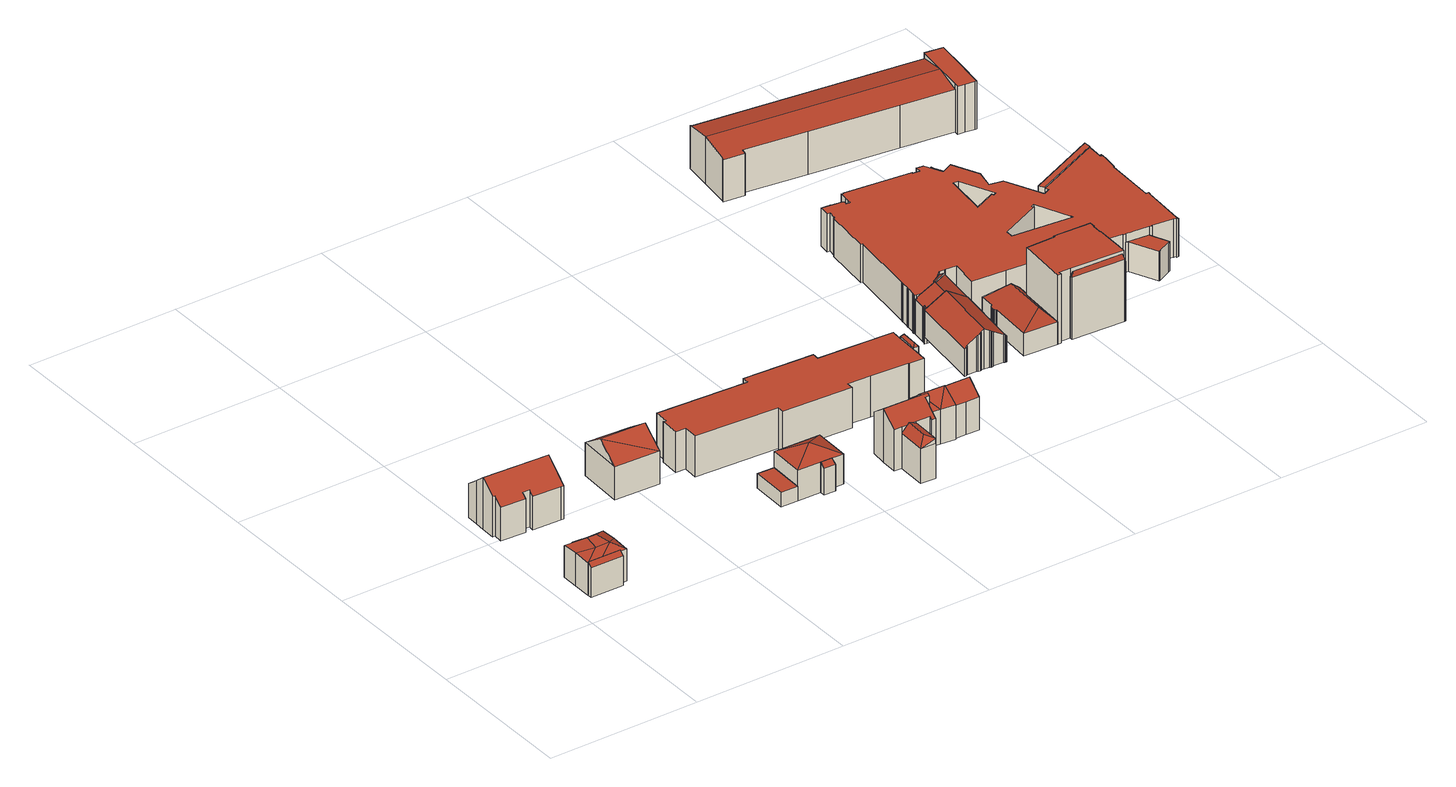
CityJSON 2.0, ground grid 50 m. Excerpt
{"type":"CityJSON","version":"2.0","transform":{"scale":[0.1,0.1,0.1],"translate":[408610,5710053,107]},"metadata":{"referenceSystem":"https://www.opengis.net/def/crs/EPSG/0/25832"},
"CityObjects":{
"building1":{"type":"Building","attributes":{"Gemeindeschluessel":"05978036","Geometrietyp2DReferenz":"3000","function":"31001_1000"},"children":["building1-1","building1-2"]},
"building1-1":{"type":"BuildingPart","attributes":{"roofType":"2100","measuredHeight":11},"parents":["building1"],"geometry":[{"type":"MultiSurface","lod":"2","boundaries":[[[0,1,2,3,4]],[[5,6,7,8,9]],[[6,0,4,7]],[[6,5,1,0]],[[4,3,10,8,7]],[[5,9,11,2,1]],[[9,8,10,11]],[[11,10,3,2]]],"semantics":{"surfaces":[{"type":"WallSurface"},{"type":"RoofSurface"},{"type":"GroundSurface"},{"type":"ClosureSurface"}],"values":[0,0,0,1,2,0,3,3]}}]},
"building1-2":{"type":"BuildingPart","attributes":{"roofType":"9999","measuredHeight":13.03},"parents":["building1"],"geometry":[{"type":"MultiSurface","lod":"2","boundaries":[[[12,13,14,15]],[[13,16,17,14]],[[16,18,19,17]],[[18,20,21,19]],[[20,22,23,21]],[[22,24,25,23]],[[24,26,27,25]],[[26,28,29,27]],[[28,30,31,29]],[[30,9,8,31]],[[2,32,33,3]],[[32,34,35,33]],[[34,12,15,35]],[[24,22,36,37]],[[22,20,18,16,13,12,34,36]],[[30,28,38]],[[28,26,24,37,38]],[[2,11,38,39]],[[11,9,30,38]],[[34,32,39,36]],[[32,2,39]],[[39,38,37,36]],[[15,14,17,19,21,23,25,27,29,31,8,10,3,33,35]],[[11,10,8,9]],[[3,10,11,2]]],"semantics":{"surfaces":[{"type":"WallSurface"},{"type":"RoofSurface"},{"type":"GroundSurface"},{"type":"ClosureSurface"}],"values":[0,0,0,0,0,0,0,0,0,0,0,0,0,1,1,1,1,1,1,1,1,1,2,3,3]}}]},
"building2":{"type":"Building","attributes":{"Gemeindeschluessel":"05978036","Geometrietyp2DReferenz":"3000","function":"31001_1000","roofType":"3100","measuredHeight":17.24},"geometry":[{"type":"MultiSurface","lod":"2","boundaries":[[[40,41,42,43]],[[41,44,45,42]],[[44,46,47,45]],[[46,48,49,47]],[[48,50,51,49]],[[50,52,53,51]],[[52,54,55,53]],[[54,56,57,55]],[[56,58,59,57]],[[58,60,61,59]],[[60,62,63,61]],[[62,64,65,63]],[[64,66,67,65]],[[66,68,69,67]],[[68,70,71,69]],[[70,72,73,71]],[[72,74,75,73]],[[74,76,77,75]],[[76,40,43,77]],[[72,70,68,66,64,62,60,58,56]],[[56,54,52,50,48,46,44,41,40,76,74,72]],[[43,42,45,47,49,51,53,55,57,59,61,63,65,67,69,71,73,75,77]]],"semantics":{"surfaces":[{"type":"WallSurface"},{"type":"RoofSurface"},{"type":"GroundSurface"}],"values":[0,0,0,0,0,0,0,0,0,0,0,0,0,0,0,0,0,0,0,1,1,2]}}]},
"building3":{"type":"Building","attributes":{"Gemeindeschluessel":"05978036","Geometrietyp2DReferenz":"3000","function":"31001_2460","roofType":"5000","measuredHeight":5.67},"geometry":[{"type":"MultiSurface","lod":"2","boundaries":[[[78,79,80,81]],[[79,82,83,80]],[[82,84,85,83]],[[84,86,87,85]],[[86,78,81,87]],[[88,86,84]],[[89,88,84,82]],[[90,89,82,79]],[[90,79,78]],[[88,89,90,78,86]],[[81,80,83,85,87]]],"semantics":{"surfaces":[{"type":"WallSurface"},{"type":"RoofSurface"},{"type":"GroundSurface"}],"values":[0,0,0,0,0,1,1,1,1,1,2]}}]},
"building4":{"type":"Building","attributes":{"Gemeindeschluessel":"05978036","Geometrietyp2DReferenz":"3000","function":"31001_2000","roofType":"3100","measuredHeight":16.1},"geometry":[{"type":"MultiSurface","lod":"2","boundaries":[[[91,92,93,94]],[[92,95,96,93]],[[95,97,98,96]],[[97,91,94,98]],[[95,92,99]],[[91,97,100]],[[91,99,92]],[[99,91,100]],[[100,95,99]],[[95,100,97]],[[94,93,96,98]]],"semantics":{"surfaces":[{"type":"WallSurface"},{"type":"RoofSurface"},{"type":"GroundSurface"}],"values":[0,0,0,0,0,0,1,1,1,1,2]}}]},
"building5":{"type":"Building","attributes":{"Gemeindeschluessel":"05978036","Geometrietyp2DReferenz":"3000","function":"31001_2460","roofType":"1000","measuredHeight":4.85},"geometry":[{"type":"MultiSurface","lod":"2","boundaries":[[[101,102,103,104]],[[102,105,106,103]],[[105,107,108,106]],[[107,101,104,108]],[[107,105,102,101]],[[104,103,106,108]]],"semantics":{"surfaces":[{"type":"WallSurface"},{"type":"RoofSurface"},{"type":"GroundSurface"}],"values":[0,0,0,0,1,2]}}]},
"building6":{"type":"Building","attributes":{"Gemeindeschluessel":"05978036","Geometrietyp2DReferenz":"3000","function":"31001_1000"},"children":["building6-1","building6-2"]},
"building6-1":{"type":"BuildingPart","attributes":{"roofType":"2100","measuredHeight":10.07},"parents":["building6"],"geometry":[{"type":"MultiSurface","lod":"2","boundaries":[[[109,110,111,112]],[[113,114,115,116]],[[114,109,112,115]],[[114,113,110,109]],[[112,111,116,115]],[[116,111,110,113]]],"semantics":{"surfaces":[{"type":"WallSurface"},{"type":"RoofSurface"},{"type":"GroundSurface"},{"type":"ClosureSurface"}],"values":[0,0,0,1,2,3]}}]},
"building6-2":{"type":"BuildingPart","attributes":{"roofType":"5000","measuredHeight":13.31},"parents":["building6"],"geometry":[{"type":"MultiSurface","lod":"2","boundaries":[[[117,118,119,120]],[[118,121,122,119]],[[121,123,124,122]],[[121,125,123]],[[123,125,117]],[[125,126,117]],[[118,125,121]],[[125,118,126]],[[118,117,126]],[[124,116,111,120,119,122]],[[120,111,110,113,116,124,123,117]],[[111,116,113,110]]],"semantics":{"surfaces":[{"type":"WallSurface"},{"type":"RoofSurface"},{"type":"GroundSurface"},{"type":"ClosureSurface"}],"values":[0,0,0,1,1,1,1,1,0,2,0,3]}}]},
"building7":{"type":"Building","attributes":{"Gemeindeschluessel":"05978036","Geometrietyp2DReferenz":"3000","function":"31001_2461","roofType":"1000","measuredHeight":13.39},"geometry":[{"type":"MultiSurface","lod":"2","boundaries":[[[127,128,129,130]],[[128,131,132,129]],[[131,133,134,132]],[[133,135,136,134]],[[135,137,138,136]],[[137,139,140,138]],[[139,141,142,140]],[[141,143,144,142]],[[143,145,146,144]],[[145,147,148,146]],[[147,149,150,148]],[[149,151,152,150]],[[151,153,154,152]],[[153,155,156,154]],[[155,157,158,156]],[[157,159,160,158]],[[159,161,162,160]],[[161,163,164,162]],[[163,165,166,164]],[[165,167,168,166]],[[167,169,170,168]],[[169,171,172,170]],[[171,127,130,172]],[[171,169,167,165,163,161,159,157,155,153,151,149,147,145,143,141,139,137,135,133,131,128,127]],[[130,129,132,134,136,138,140,142,144,146,148,150,152,154,156,158,160,162,164,166,168,170,172]]],"semantics":{"surfaces":[{"type":"WallSurface"},{"type":"RoofSurface"},{"type":"GroundSurface"}],"values":[0,0,0,0,0,0,0,0,0,0,0,0,0,0,0,0,0,0,0,0,0,0,0,1,2]}}]},
"building8":{"type":"Building","attributes":{"Gemeindeschluessel":"05978036","Geometrietyp2DReferenz":"3000","function":"31001_1100"},"children":["building8-1","building8-2","building8-3"]},
"building8-1":{"type":"BuildingPart","attributes":{"roofType":"5000","measuredHeight":14.24},"parents":["building8"],"geometry":[{"type":"MultiSurface","lod":"2","boundaries":[[[173,174,175,176]],[[174,177,178,175]],[[177,179,180,178]],[[181,173,176,182]],[[174,183,184]],[[183,185,186,187,184]],[[179,177,174,184,187,188]],[[181,185,183,173]],[[173,183,174]],[[176,175,178,180,182]],[[182,180,179,181]],[[187,186,188]],[[188,186,185,181,179]]],"semantics":{"surfaces":[{"type":"WallSurface"},{"type":"RoofSurface"},{"type":"GroundSurface"},{"type":"ClosureSurface"}],"values":[0,0,0,0,1,1,1,0,0,2,3,0,3]}}]},
"building8-2":{"type":"BuildingPart","attributes":{"roofType":"3100","measuredHeight":17.63},"parents":["building8"],"geometry":[{"type":"MultiSurface","lod":"2","boundaries":[[[189,190,191,192]],[[190,193,194,191]],[[193,195,182,194]],[[195,185,181,182]],[[196,197,178,180,179]],[[197,198,199,178]],[[198,200,201,199]],[[200,202,203,201]],[[202,204,205,206,203]],[[207,208,209,210,211]],[[208,189,192,209]],[[212,213,204,202,200]],[[200,198,197,196,188,186,195,193,190,189,208,207,212]],[[192,191,194,182,180,178,199,201,203,206,214,210,209]],[[196,179,188]],[[186,185,195]],[[179,180,182,181]],[[179,181,185,186,188]],[[215,213,212]],[[214,206,205,216]],[[216,205,204,213,215]],[[207,211,216,215,212]],[[214,216,211,210]]],"semantics":{"surfaces":[{"type":"WallSurface"},{"type":"RoofSurface"},{"type":"GroundSurface"},{"type":"ClosureSurface"}],"values":[0,0,0,0,0,0,0,0,0,0,0,1,1,2,0,0,3,3,0,3,3,0,3]}}]},
"building8-3":{"type":"BuildingPart","attributes":{"roofType":"5000","measuredHeight":15.18},"parents":["building8"],"geometry":[{"type":"MultiSurface","lod":"2","boundaries":[[[217,218,219,220]],[[218,211,210,219]],[[221,222,223,224]],[[222,225,226,223]],[[225,217,220,226]],[[222,227,225]],[[221,227,222]],[[227,221,228]],[[227,218,217]],[[228,218,227]],[[218,228,213,215,211]],[[217,225,227]],[[220,219,210,214,206,224,223,226]],[[224,206,205,221]],[[206,214,216,205]],[[214,210,211,216]],[[228,221,205,204,213]],[[215,216,211]],[[213,204,205,216,215]]],"semantics":{"surfaces":[{"type":"WallSurface"},{"type":"RoofSurface"},{"type":"GroundSurface"},{"type":"ClosureSurface"}],"values":[0,0,0,0,0,1,1,1,1,1,1,0,2,0,3,3,0,0,3]}}]},
"building9":{"type":"Building","attributes":{"Gemeindeschluessel":"05978036","Geometrietyp2DReferenz":"3000","function":"31001_1100","roofType":"3100","measuredHeight":14.82},"geometry":[{"type":"MultiSurface","lod":"2","boundaries":[[[229,230,231,232]],[[230,233,234,231]],[[233,235,236,234]],[[235,237,238,236]],[[237,239,240,238]],[[239,241,242,240]],[[241,229,232,242]],[[237,235,233,230]],[[230,229,241,239,237]],[[232,231,234,236,238,240,242]]],"semantics":{"surfaces":[{"type":"WallSurface"},{"type":"RoofSurface"},{"type":"GroundSurface"}],"values":[0,0,0,0,0,0,0,1,1,2]}}]},
"building10":{"type":"Building","attributes":{"Gemeindeschluessel":"05978036","Geometrietyp2DReferenz":"3000","function":"51009_1610","roofType":"5000","measuredHeight":13.75},"geometry":[{"type":"MultiSurface","lod":"2","boundaries":[[[243,244,245,246]],[[244,247,248,245]],[[247,249,250,248]],[[249,251,252,250]],[[251,253,254,252]],[[253,243,246,254]],[[255,253,251]],[[256,257,255,251,249]],[[258,256,249,247]],[[258,247,244]],[[257,256,258,244,243]],[[255,257,243,253]],[[246,245,248,250,252,254]]],"semantics":{"surfaces":[{"type":"WallSurface"},{"type":"RoofSurface"},{"type":"GroundSurface"}],"values":[0,0,0,0,0,0,1,1,1,1,1,1,2]}}]},
"building11":{"type":"Building","attributes":{"Gemeindeschluessel":"05978036","Geometrietyp2DReferenz":"3000","function":"31001_3010","roofType":"3100","measuredHeight":13.15},"geometry":[{"type":"MultiSurface","lod":"2","boundaries":[[[259,260,261,262]],[[260,263,264,261]],[[263,265,266,264]],[[265,267,268,266]],[[267,269,270,268]],[[269,271,272,270]],[[271,273,274,272]],[[273,275,276,274]],[[275,277,278,276]],[[277,279,280,278]],[[279,281,282,280]],[[281,283,284,282]],[[283,285,286,284]],[[285,287,288,286]],[[287,289,290,288]],[[289,291,292,290]],[[291,293,294,292]],[[293,295,296,294]],[[295,297,298,296]],[[297,299,300,298]],[[299,301,302,300]],[[301,303,304,302]],[[303,305,306,304]],[[305,307,308,306]],[[307,309,310,308]],[[309,311,312,310]],[[311,313,314,312]],[[313,315,316,314]],[[315,317,318,316]],[[317,319,320,318]],[[319,321,322,320]],[[321,323,324,322]],[[323,325,326,324]],[[325,327,328,326]],[[327,329,330,328]],[[329,331,332,330]],[[331,333,334,332]],[[333,335,336,334]],[[335,337,338,336]],[[337,339,340,338]],[[339,341,342,340]],[[341,343,344,342]],[[343,345,346,344]],[[345,347,348,346]],[[347,259,262,348]],[[343,341,339,337,335,333,331,329,327,325,323,321,319,317,315,313,311]],[[311,309,307,305,303,301,299,297,295,293,291,289,287,285,283,281,279,277,275,273,271,269,267,265,263,260,259,347,345,343]],[[262,261,264,266,268,270,272,274,276,278,280,282,284,286,288,290,292,294,296,298,300,302,304,306,308,310,312,314,316,318,320,322,324,326,328,330,332,334,336,338,340,342,344,346,348]]],"semantics":{"surfaces":[{"type":"WallSurface"},{"type":"RoofSurface"},{"type":"GroundSurface"}],"values":[0,0,0,0,0,0,0,0,0,0,0,0,0,0,0,0,0,0,0,0,0,0,0,0,0,0,0,0,0,0,0,0,0,0,0,0,0,0,0,0,0,0,0,0,0,1,1,2]}}]},
"building12":{"type":"Building","attributes":{"Gemeindeschluessel":"05978036","Geometrietyp2DReferenz":"3000","function":"31001_3060","roofType":"5000","measuredHeight":8.75},"geometry":[{"type":"MultiSurface","lod":"2","boundaries":[[[349,350,351,352]],[[350,353,354,351]],[[353,355,356,354]],[[355,357,358,356]],[[357,359,360,358]],[[359,361,362,360]],[[361,363,364,362]],[[363,365,366,364]],[[365,367,368,366]],[[367,369,370,368]],[[369,371,372,370]],[[371,373,374,372]],[[373,375,376,374]],[[375,377,378,376]],[[377,379,380,378]],[[379,381,382,380]],[[381,383,384,382]],[[383,385,386,384]],[[385,387,388,386]],[[387,349,352,388]],[[383,381,389]],[[381,379,377,375,373,389]],[[373,371,369,367,365,363,361,359,357,355,353,350,349,387,385,383,389]],[[352,351,354,356,358,360,362,364,366,368,370,372,374,376,378,380,382,384,386,388]]],"semantics":{"surfaces":[{"type":"WallSurface"},{"type":"RoofSurface"},{"type":"GroundSurface"}],"values":[0,0,0,0,0,0,0,0,0,0,0,0,0,0,0,0,0,0,0,0,1,1,1,2]}}]},
"building13":{"type":"Building","attributes":{"Gemeindeschluessel":"05978036","Geometrietyp2DReferenz":"3000","function":"31001_3060"},"children":["building13-1","building13-2"]},
"building13-1":{"type":"BuildingPart","attributes":{"roofType":"5000","measuredHeight":22.17},"parents":["building13"],"geometry":[{"type":"MultiSurface","lod":"2","boundaries":[[[390,391,392,393]],[[391,394,395,392]],[[394,396,397,395]],[[396,398,399,397]],[[400,390,393,401]],[[398,396,402]],[[396,394,403,402]],[[394,391,390,400,404,403]],[[404,398,402,403]],[[393,392,395,397,399,405,401]],[[405,399,398,404]],[[400,401,405,404]]],"semantics":{"surfaces":[{"type":"WallSurface"},{"type":"RoofSurface"},{"type":"GroundSurface"},{"type":"ClosureSurface"}],"values":[0,0,0,0,0,1,1,1,1,2,3,3]}}]},
"building13-2":{"type":"BuildingPart","attributes":{"roofType":"1000","measuredHeight":22.93},"parents":["building13"],"geometry":[{"type":"MultiSurface","lod":"2","boundaries":[[[406,407,408,399,398]],[[407,409,410,408]],[[409,411,412,410]],[[411,413,414,412]],[[413,415,416,414]],[[415,417,418,416]],[[417,419,420,418]],[[419,421,422,420]],[[421,423,424,422]],[[423,425,426,424]],[[425,427,428,426]],[[427,429,430,428]],[[429,431,432,430]],[[431,433,434,432]],[[433,435,436,434]],[[435,437,400,401,436]],[[437,435,433,431,429,427,425,423,421,419,417,415,413,411,409,407,406]],[[399,408,410,412,414,416,418,420,422,424,426,428,430,432,434,436,401,405]],[[398,404,400,437,406]],[[398,399,405,404]],[[404,405,401,400]]],"semantics":{"surfaces":[{"type":"WallSurface"},{"type":"RoofSurface"},{"type":"GroundSurface"},{"type":"ClosureSurface"}],"values":[0,0,0,0,0,0,0,0,0,0,0,0,0,0,0,0,1,2,0,3,3]}}]},
"building14":{"type":"Building","attributes":{"Gemeindeschluessel":"05978036","Geometrietyp2DReferenz":"3000","function":"31001_3030"},"children":["building14-1","building14-2","building14-3","building14-4","building14-5","building14-6","building14-7","building14-8"]},
"building14-1":{"type":"BuildingPart","attributes":{"roofType":"2100","measuredHeight":15.23},"parents":["building14"],"geometry":[{"type":"MultiSurface","lod":"2","boundaries":[[[438,439,440,441,442]],[[443,444,445,446]],[[441,447,448,449,442]],[[447,444,443,448]],[[440,447,441]],[[439,445,444,447,440]],[[446,445,439,438,450]],[[449,450,438,442]],[[449,448,443,446,450]]],"semantics":{"surfaces":[{"type":"RoofSurface"},{"type":"GroundSurface"},{"type":"WallSurface"},{"type":"ClosureSurface"}],"values":[0,1,2,3,2,3,3,2,3]}}]},
"building14-2":{"type":"BuildingPart","attributes":{"roofType":"1000","measuredHeight":12.91},"parents":["building14"],"geometry":[{"type":"MultiSurface","lod":"2","boundaries":[[[451,452,453,454,455]],[[452,456,457,453]],[[456,458,459,460,457]],[[458,456,452,451]],[[454,453,457,460]],[[455,459,458,451]],[[455,454,460,459]]],"semantics":{"surfaces":[{"type":"WallSurface"},{"type":"RoofSurface"},{"type":"GroundSurface"},{"type":"ClosureSurface"}],"values":[0,0,0,1,2,0,3]}}]},
"building14-3":{"type":"BuildingPart","attributes":{"roofType":"1000","measuredHeight":11.57},"parents":["building14"],"geometry":[{"type":"MultiSurface","lod":"2","boundaries":[[[461,462,463,464]],[[462,465,466,463]],[[465,467,468,466]],[[467,469,470,471,468]],[[472,473,474,475,469,467,465,462,461]],[[464,463,466,468,471,476,477,478]],[[475,470,469]],[[476,471,470,475,474]],[[477,476,474,473]],[[478,477,473,472]],[[464,478,472,461]]],"semantics":{"surfaces":[{"type":"WallSurface"},{"type":"RoofSurface"},{"type":"GroundSurface"},{"type":"ClosureSurface"}],"values":[0,0,0,0,1,2,0,3,3,3,3]}}]},
"building14-4":{"type":"BuildingPart","attributes":{"roofType":"5000","measuredHeight":15.09},"parents":["building14"],"geometry":[{"type":"MultiSurface","lod":"2","boundaries":[[[479,341,461,464,480]],[[470,481,482,471]],[[450,479,480,446]],[[483,484,485,486,481,470,475,487,488,489,341]],[[479,450,449,484,483]],[[449,490,485,484]],[[341,479,483]],[[480,464,478,477,476,471,482,491,492,443,446]],[[472,461,341,489]],[[472,478,464,461]],[[473,472,489,488]],[[473,477,478,472]],[[474,473,488,487]],[[474,476,477,473]],[[475,474,487]],[[470,471,476,474,475]],[[493,481,486]],[[493,491,482,481]],[[485,494,493,486]],[[494,492,491,493]],[[448,490,449]],[[443,492,494,485,490,448]],[[450,446,443,448,449]]],"semantics":{"surfaces":[{"type":"WallSurface"},{"type":"RoofSurface"},{"type":"GroundSurface"},{"type":"ClosureSurface"}],"values":[0,0,0,1,1,0,0,2,0,3,0,3,0,3,0,3,0,3,0,3,0,3,3]}}]},
"building14-5":{"type":"BuildingPart","attributes":{"roofType":"1000","measuredHeight":9.76},"parents":["building14"],"geometry":[{"type":"MultiSurface","lod":"2","boundaries":[[[495,496,497,498]],[[496,499,500,497]],[[499,501,502,500]],[[503,504,505,506]],[[504,507,508,505]],[[507,509,510,508]],[[509,511,512,510]],[[511,495,498,512]],[[511,509,507,504,503,513,514,501,499,496,495]],[[498,497,500,502,515,516,506,505,508,510,512]],[[515,502,501,514]],[[516,515,514,513]],[[506,516,513,503]]],"semantics":{"surfaces":[{"type":"WallSurface"},{"type":"RoofSurface"},{"type":"GroundSurface"},{"type":"ClosureSurface"}],"values":[0,0,0,0,0,0,0,0,1,2,3,3,3]}}]},
"building14-6":{"type":"BuildingPart","attributes":{"roofType":"9999","measuredHeight":11.49},"parents":["building14"],"geometry":[{"type":"MultiSurface","lod":"2","boundaries":[[[494,517,481,493]],[[481,517,518,482]],[[482,491,493,481]],[[492,518,517,494]],[[491,492,494,493]],[[491,482,518,492]]],"semantics":{"surfaces":[{"type":"RoofSurface"},{"type":"WallSurface"},{"type":"GroundSurface"}],"values":[0,1,1,1,1,2]}}]},
"building14-7":{"type":"BuildingPart","attributes":{"roofType":"1000","measuredHeight":9.78},"parents":["building14"],"geometry":[{"type":"MultiSurface","lod":"2","boundaries":[[[519,520,521,522]],[[520,523,524,521]],[[523,525,526,524]],[[525,527,528,526]],[[529,527,525,523,520,519]],[[522,521,524,526,528,530]],[[530,528,527,529]],[[522,530,529,519]]],"semantics":{"surfaces":[{"type":"WallSurface"},{"type":"RoofSurface"},{"type":"GroundSurface"},{"type":"ClosureSurface"}],"values":[0,0,0,0,1,2,3,3]}}]},
"building14-8":{"type":"BuildingPart","attributes":{"roofType":"1000","measuredHeight":12.62},"parents":["building14"],"geometry":[{"type":"MultiSurface","lod":"2","boundaries":[[[531,532,533,534]],[[532,535,438,446,533]],[[536,537,538,518,517]],[[537,539,540,538]],[[539,541,542,540]],[[541,543,544,542]],[[543,545,546,544]],[[545,547,548,546]],[[547,549,550,548]],[[549,551,552,550]],[[551,553,554,552]],[[553,555,556,554]],[[555,557,558,556]],[[557,559,560,558]],[[559,561,562,560]],[[561,563,564,562]],[[563,565,566,564]],[[565,567,568,566]],[[567,569,570,568]],[[569,571,572,570]],[[571,573,574,572]],[[573,575,576,574]],[[575,577,578,576]],[[577,579,580,578]],[[579,581,582,580]],[[581,583,584,582]],[[583,585,586,584]],[[585,587,588,586]],[[587,589,590,588]],[[589,591,592,590]],[[591,593,594,592]],[[593,595,596,594]],[[595,597,598,596]],[[597,599,600,598]],[[599,601,602,600]],[[601,603,604,602]],[[603,605,606,604]],[[605,607,608,606]],[[607,609,610,608]],[[609,611,612,610]],[[611,613,519,522,612]],[[614,615,616,528,527]],[[615,617,618,616]],[[619,620,621,622]],[[620,623,624,621]],[[623,625,626,624]],[[625,627,628,626]],[[627,629,630,628]],[[629,619,622,630]],[[617,631,632,618]],[[631,633,634,632]],[[635,636,637,638]],[[636,639,640,637]],[[639,641,642,640]],[[641,643,644,642]],[[643,645,646,644]],[[645,647,648,646]],[[647,649,650,648]],[[649,635,638,650]],[[633,651,652,634]],[[651,455,454,652]],[[459,653,654,460]],[[653,655,656,654]],[[655,657,658,656]],[[657,659,660,658]],[[659,661,662,660]],[[661,663,664,662]],[[663,665,666,664]],[[665,667,668,666]],[[667,669,670,668]],[[669,671,672,670]],[[671,673,674,672]],[[673,675,676,674]],[[675,677,678,676]],[[677,679,680,678]],[[679,681,682,680]],[[681,683,684,682]],[[683,685,686,684]],[[685,687,688,686]],[[687,689,690,688]],[[689,691,692,690]],[[691,693,694,692]],[[693,695,696,694]],[[695,697,503,506,696]],[[698,699,700,502,501]],[[699,701,702,700]],[[701,703,704,702]],[[703,705,706,704]],[[705,707,708,706]],[[707,709,710,708]],[[709,711,712,710]],[[711,713,714,712]],[[713,715,716,714]],[[715,717,718,716]],[[717,719,720,718]],[[719,721,722,720]],[[721,723,724,722]],[[723,725,726,724]],[[725,727,728,726]],[[727,729,730,728]],[[729,731,732,730]],[[731,733,734,732]],[[733,735,736,734]],[[735,737,738,736]],[[737,739,740,738]],[[739,741,742,740]],[[741,531,534,742]],[[741,739,737,735,733,731,729,727,725,723,721,719,717,715,713,711,709,707,705,703,701,699,698,743,744,697,695,693,691,689,687,685,683,681,679,677,675,673,671,669,667,665,663,661,659,657,655,653,459,455,651,633,631,617,615,614,745,613,611,609,607,605,603,601,599,597,595,593,591,589,587,585,583,581,579,577,575,573,571,569,567,565,563,561,559,557,555,553,551,549,547,545,543,541,539,537,536,746,490,448,447,440,747,535,532,531],[635,649,647,645,643,641,639,636],[619,629,627,625,623,620]],[[534,533,446,445,444,443,492,518,538,540,542,544,546,548,550,552,554,556,558,560,562,564,566,568,570,572,574,576,578,580,582,584,586,588,590,592,594,596,598,600,602,604,606,608,610,612,522,530,528,616,618,632,634,652,454,460,654,656,658,660,662,664,666,668,670,672,674,676,678,680,682,684,686,688,690,692,694,696,506,516,515,502,700,702,704,706,708,710,712,714,716,718,720,722,724,726,728,730,732,734,736,738,740,742],[622,621,624,626,628,630],[638,637,640,642,644,646,648,650]],[[439,438,535,747]],[[439,445,446,438]],[[440,439,747]],[[444,445,439,440,447]],[[443,444,447,448]],[[485,490,746]],[[492,443,448,490,485,494]],[[517,494,485,746,536]],[[517,518,492,494]],[[529,519,613,745]],[[529,530,522,519]],[[527,529,745,614]],[[527,528,530,529]],[[460,454,455,459]],[[513,503,697,744]],[[513,516,506,503]],[[514,513,744,743]],[[514,515,516,513]],[[501,514,743,698]],[[501,502,515,514]]],"semantics":{"surfaces":[{"type":"WallSurface"},{"type":"RoofSurface"},{"type":"GroundSurface"},{"type":"ClosureSurface"}],"values":[0,0,0,0,0,0,0,0,0,0,0,0,0,0,0,0,0,0,0,0,0,0,0,0,0,0,0,0,0,0,0,0,0,0,0,0,0,0,0,0,0,0,0,0,0,0,0,0,0,0,0,0,0,0,0,0,0,0,0,0,0,0,0,0,0,0,0,0,0,0,0,0,0,0,0,0,0,0,0,0,0,0,0,0,0,0,0,0,0,0,0,0,0,0,0,0,0,0,0,0,0,0,0,0,0,0,0,1,2,0,3,0,3,3,0,3,0,3,0,3,0,3,3,0,3,0,3,0,3]}}]},
"building15":{"type":"Building","attributes":{"Gemeindeschluessel":"05978036","Geometrietyp2DReferenz":"3000","function":"31001_3020"},"children":["building15-1","building15-2"]},
"building15-1":{"type":"BuildingPart","attributes":{"roofType":"1000","measuredHeight":15.85},"parents":["building15"],"geometry":[{"type":"MultiSurface","lod":"2","boundaries":[[[748,749,750,751]],[[749,752,753,750]],[[752,754,755,753]],[[754,756,757,755]],[[756,758,759,757]],[[758,760,759]],[[761,762,763]],[[761,764,765,762]],[[764,766,767,765]],[[766,748,751,767]],[[766,764,761,758,756,754,752,749,748]],[[751,750,753,755,757,759,768,762,765,767]],[[763,769,760,758,761]],[[763,762,768,769]],[[768,759,760,769]]],"semantics":{"surfaces":[{"type":"WallSurface"},{"type":"RoofSurface"},{"type":"GroundSurface"},{"type":"ClosureSurface"}],"values":[0,0,0,0,0,0,0,0,0,0,1,2,0,3,3]}}]},
"building15-2":{"type":"BuildingPart","attributes":{"roofType":"3100","measuredHeight":15.75},"parents":["building15"],"geometry":[{"type":"MultiSurface","lod":"2","boundaries":[[[770,771,772,773]],[[771,774,775,772]],[[774,776,777,775]],[[776,778,779,777]],[[778,780,781,779]],[[780,782,783,781]],[[782,784,785,783]],[[784,786,787,785]],[[786,788,789,787]],[[788,763,762,789]],[[760,770,773,759]],[[769,763,788,786,784,782]],[[782,780,778,776,774,771,770,760,769]],[[773,772,775,777,779,781,783,785,787,789,762,768,759]],[[768,762,763,769]],[[768,769,760,759]]],"semantics":{"surfaces":[{"type":"WallSurface"},{"type":"RoofSurface"},{"type":"GroundSurface"},{"type":"ClosureSurface"}],"values":[0,0,0,0,0,0,0,0,0,0,0,1,1,2,3,3]}}]}
},
"vertices":[
[37,57,144],[37,71,156],[37,71,151],[37,71,46],[37,57,46],[146,70,156],[146,56,144],[146,56,46],[146,70,46],[146,70,151],[82,71,46],[82,71,151],
[38,187,149],[64,187,149],[64,187,46],[38,187,46],[78,203,138],[78,203,46],[104,204,137],[104,204,46],[112,184,151],[112,184,46],[139,184,151],[139,184,46],[169,183,151],[169,183,46],[168,140,154],[168,140,46],[168,129,155],[168,129,46],[168,70,151],[168,70,46],[37,130,155],[37,130,46],[38,185,151],[38,185,46],[89,148,176],[121,148,176],[128,96,176],[80,96,176],
[211,447,145],[119,451,145],[119,451,35],[211,447,35],[120,467,158],[120,467,35],[96,468,158],[96,468,35],[95,452,145],[95,452,35],[13,456,145],[13,456,35],[15,485,168],[15,485,35],[5,485,169],[5,485,35],[7,533,207],[7,533,35],[9,567,179],[9,567,35],[10,607,147],[10,607,35],[34,605,147],[34,605,35],[194,598,147],[194,598,35],[228,596,147],[228,596,35],[228,585,156],[228,585,35],[226,556,180],[226,556,35],[224,522,207],[224,522,35],[222,475,168],[222,475,35],[221,446,145],[221,446,35],
[228,585,66],[228,596,66],[228,596,32],[228,585,32],[230,640,66],[230,640,32],[287,638,66],[287,638,32],[285,583,66],[285,583,32],[267,611,89],[256,611,89],[239,596,75],
[394,585,152],[544,578,152],[544,578,43],[394,585,43],[537,428,152],[537,428,43],[387,435,152],[387,435,43],[541,503,204],[391,510,204],
[744,251,93],[800,249,93],[800,249,45],[744,251,45],[797,130,93],[797,130,45],[741,132,93],[741,132,45],
[874,112,134],[874,129,146],[874,129,46],[874,112,46],[912,128,146],[912,111,134],[912,111,46],[912,128,46],
[797,130,146],[800,249,146],[800,249,46],[797,130,46],[954,245,146],[954,245,46],[951,127,146],[951,127,46],[877,188,179],[800,249,147],
[1363,390,155],[1361,390,155],[1361,390,21],[1363,390,21],[1361,392,155],[1361,392,21],[1238,399,155],[1238,399,21],[1163,403,155],[1163,403,21],[1162,381,155],[1162,381,21],[932,393,155],[932,393,21],[933,415,155],[933,415,21],[659,430,155],[659,430,21],[661,478,155],[661,478,21],[628,479,155],[628,479,21],[631,543,155],[631,543,21],[640,542,155],[640,542,21],[642,590,155],[642,590,21],[942,574,155],[942,574,21],[943,596,155],[943,596,21],[1173,583,155],[1173,583,21],[1172,561,155],[1172,561,21],[1421,548,155],[1421,548,21],[1419,510,155],[1419,510,21],[1416,441,155],[1416,441,21],[1413,389,155],[1413,389,21],[1413,388,155],[1413,388,21],
[1178,4,160],[1128,5,160],[1128,5,45],[1178,4,45],[1131,100,160],[1131,100,45],[1131,101,160],[1131,101,45],[1181,100,160],[1181,100,45],[1178,4,177],[1154,26,187],[1181,100,177],[1169,100,182],[1156,100,187],[1151,100,182],
[1239,89,175],[1226,89,175],[1226,89,45],[1239,89,45],[1227,99,182],[1227,99,45],[1181,100,182],[1131,101,182],[1131,100,182],[1105,101,182],[1105,101,45],[1109,155,221],[1109,155,45],[1113,208,182],[1113,208,45],[1258,204,182],[1258,204,159],[1258,204,45],[1256,143,215],[1243,144,215],[1243,144,45],[1256,143,45],[1256,143,159],[1256,151,221],[1258,188,194],[1256,151,45],[1256,151,165],[1256,151,159],
[1341,136,159],[1293,140,159],[1293,140,45],[1341,136,45],[1260,232,159],[1260,238,159],[1260,238,45],[1260,232,45],[1340,235,159],[1340,235,45],[1340,187,197],[1258,191,197],
[1341,136,156],[1340,186,196],[1340,186,48],[1341,136,48],[1340,235,156],[1340,235,48],[1423,232,157],[1423,232,48],[1422,183,196],[1422,183,48],[1420,134,157],[1420,134,48],[1377,135,156],[1377,135,48],
[1419,510,161],[1431,509,161],[1431,509,34],[1419,510,34],[1434,509,161],[1434,509,34],[1434,505,161],[1434,505,34],[1431,440,161],[1431,440,34],[1416,441,161],[1416,441,34],[1423,448,171],[1430,506,166],[1426,502,171],[1431,506,165],
[1713,594,136],[1703,513,135],[1703,513,46],[1713,594,46],[1704,512,134],[1704,512,46],[1703,506,134],[1703,506,46],[1702,506,135],[1702,506,46],[1698,478,135],[1698,478,46],[1700,478,134],[1700,478,46],[1699,472,134],[1699,472,46],[1698,472,135],[1698,472,46],[1687,388,134],[1687,388,46],[1689,388,133],[1689,388,46],[1688,384,133],[1688,384,46],[1690,384,132],[1690,384,46],[1689,378,132],[1689,378,46],[1687,378,133],[1687,378,46],[1683,378,136],[1683,378,46],[1683,380,136],[1683,380,46],[1679,380,139],[1679,380,46],[1679,381,139],[1679,381,46],[1644,383,161],[1644,383,46],[1644,380,161],[1644,380,46],[1640,380,163],[1640,380,46],[1637,381,165],[1637,381,46],[1637,382,165],[1637,382,46],[1633,382,168],[1633,382,46],[1633,384,168],[1633,384,46],[1616,385,178],[1616,385,46],[1605,385,171],[1605,385,46],[1605,384,171],[1605,384,46],[1601,384,169],[1601,384,46],[1601,383,169],[1601,383,46],[1595,383,165],[1595,383,46],[1595,386,164],[1595,386,46],[1591,386,162],[1591,386,46],[1559,388,142],[1559,388,46],[1559,386,142],[1559,386,46],[1555,386,140],[1555,386,46],[1555,385,140],[1555,385,46],[1549,385,136],[1549,385,46],[1579,619,135],[1579,619,46],[1579,618,136],[1579,618,46],[1585,617,139],[1585,617,46],[1647,609,178],[1647,609,46],[1715,601,135],[1715,601,46],[1714,594,135],[1714,594,46],
[1753,522,119],[1752,524,119],[1752,524,47],[1753,522,47],[1751,526,119],[1751,526,47],[1751,528,119],[1751,528,47],[1750,530,119],[1750,530,47],[1750,532,119],[1750,532,47],[1750,534,119],[1750,534,47],[1751,538,119],[1751,538,47],[1753,542,119],[1753,542,47],[1755,545,119],[1755,545,47],[1758,548,120],[1758,548,47],[1761,596,120],[1761,596,47],[1854,589,135],[1854,589,47],[1882,586,112],[1882,586,47],[1879,536,111],[1879,536,47],[1869,536,119],[1869,536,47],[1856,369,120],[1856,369,47],[1745,375,120],[1745,375,47],[1755,519,120],[1755,519,47],[1754,521,119],[1754,521,47],[1843,442,135],
[2081,360,241],[2081,358,241],[2081,358,46],[2081,360,46],[2079,358,250],[2079,358,46],[1905,367,250],[1905,367,46],[1905,376,250],[1905,376,46],[2082,367,241],[2082,367,46],[1909,371,267],[2074,363,268],[2079,368,250],[2079,368,46],
[1905,376,275],[1869,378,275],[1869,378,46],[1869,369,275],[1869,369,46],[1856,369,275],[1856,369,46],[1869,536,275],[1869,536,46],[1879,536,275],[1879,536,46],[1962,536,275],[1962,536,46],[1962,537,275],[1962,537,46],[1966,537,275],[1966,537,46],[1966,542,275],[1966,542,46],[2088,536,275],[2088,536,46],[2087,517,275],[2087,517,46],[2085,517,275],[2085,517,46],[2084,485,275],[2084,485,46],[2086,485,275],[2086,485,46],[2083,393,275],[2083,393,46],[2082,367,275],
[1733,737,137],[1716,739,137],[1695,720,147],[1656,683,167],[1654,670,173],[1654,670,21],[1656,683,21],[1716,739,21],[1733,737,21],[1656,683,147],[1654,670,147],[1654,670,170],[1733,737,133],
[2204,919,150],[2196,937,150],[2196,937,21],[2204,919,21],[2204,919,147],[2431,1043,150],[2431,1043,21],[2431,1021,150],[2431,1021,147],[2431,1021,21],
[1585,617,137],[1579,618,137],[1579,618,21],[1585,617,21],[1579,620,137],[1579,620,21],[1581,620,137],[1581,620,21],[1582,631,137],[1582,631,136],[1582,631,21],[1586,625,137],[1587,625,137],[1588,630,137],[1583,631,137],[1588,630,21],[1587,625,21],[1586,625,21],
[1715,601,133],[1715,601,21],[1587,673,136],[1587,673,21],[1643,610,172],[1651,670,172],[1594,677,139],[1593,672,139],[1588,630,139],[1587,625,139],[1586,625,139],[1609,675,147],[1593,672,21],[1594,677,21],[1593,672,136],[1594,677,136],
[2301,504,119],[2259,594,119],[2259,594,21],[2301,504,21],[2251,595,119],[2251,595,21],[2251,596,119],[2251,596,21],[2328,589,119],[2328,588,119],[2328,588,21],[2328,589,21],[2355,529,119],[2355,529,21],[2350,527,119],[2350,527,21],[2305,506,119],[2305,506,21],[2328,590,119],[2251,598,119],[2251,598,21],[2328,590,21],
[1588,678,136],[1588,678,21],
[1998,1211,119],[2037,1229,119],[2037,1229,21],[1998,1211,21],[2039,1226,119],[2039,1226,21],[2040,1222,119],[2040,1222,21],[2063,1172,119],[2063,1172,21],[2025,1154,119],[2025,1154,21],
[1735,738,147],[1735,737,147],[1735,737,21],[1735,738,21],[1733,737,147],[1588,678,147],[1589,681,147],[1589,681,21],[1587,681,147],[1587,681,21],[1588,687,147],[1588,687,21],[1589,687,147],[1589,687,21],[1593,715,147],[1593,715,21],[1592,715,147],[1592,715,21],[1592,721,147],[1592,721,21],[1594,721,147],[1594,721,21],[1597,748,147],[1597,748,21],[1596,748,147],[1596,748,21],[1597,754,147],[1597,754,21],[1626,980,147],[1626,980,21],[1619,981,147],[1619,981,21],[1637,1135,147],[1637,1135,21],[1641,1135,147],[1641,1135,21],[1642,1141,147],[1642,1141,21],[1641,1141,147],[1641,1141,21],[1644,1163,147],[1644,1163,21],[1635,1164,147],[1635,1164,21],[1639,1199,147],[1639,1199,21],[1659,1197,147],[1659,1197,21],[1662,1196,147],[1662,1196,21],[1665,1196,147],[1665,1196,21],[1668,1196,147],[1668,1196,21],[1671,1195,147],[1671,1195,21],[1706,1191,147],[1706,1191,21],[1710,1186,147],[1710,1186,21],[1709,1177,147],[1709,1177,21],[1721,1175,147],[1721,1175,21],[1722,1185,147],[1722,1185,21],[1724,1200,147],[1724,1200,21],[1727,1225,147],[1727,1225,21],[1735,1224,147],[1735,1224,21],[1735,1227,147],[1735,1227,21],[1953,1202,147],[1953,1202,21],[1952,1198,147],[1952,1198,21],[1974,1195,147],[1974,1195,21],[1976,1214,147],[1976,1214,21],[1998,1211,147],[2063,1172,147],[2103,1086,147],[2103,1086,21],[2091,1027,147],[2091,1027,21],[2080,979,147],[2030,1088,147],[2030,1088,21],[2080,979,21],[2013,1090,147],[2013,1090,21],[1997,949,147],[1997,949,21],[2068,981,147],[2068,981,21],[2071,975,147],[2071,975,21],[2134,1018,147],[2134,1018,21],[2189,898,147],[2189,898,21],[2131,869,147],[2122,865,147],[2122,865,21],[2131,869,21],[2125,858,147],[2125,858,21],[1989,796,147],[1989,796,21],[1988,773,147],[1988,773,21],[2184,754,147],[2184,754,21],[2182,759,147],[2182,759,21],[2181,759,147],[2181,759,21],[2210,908,147],[2210,908,21],[2429,966,147],[2429,966,21],[2432,965,147],[2432,965,21],[2432,971,147],[2432,971,21],[2436,971,147],[2436,971,21],[2435,948,147],[2435,948,21],[2429,899,147],[2429,899,21],[2426,899,147],[2426,899,21],[2420,735,147],[2420,735,21],[2429,735,147],[2429,735,21],[2428,729,147],[2428,729,21],[2428,726,147],[2428,726,21],[2427,726,147],[2427,726,21],[2417,583,147],[2417,583,21],[2419,583,147],[2419,583,21],[2418,581,147],[2418,581,21],[2418,576,147],[2418,576,21],[2412,576,147],[2412,576,21],[2413,580,147],[2413,580,21],[2405,581,147],[2405,581,21],[2405,582,147],[2405,582,21],[2336,589,147],[2336,589,21],[2336,588,147],[2336,588,21],[2328,589,147],[2251,596,147],[2243,597,147],[2243,597,21],[2243,598,147],[2243,598,21],[2200,603,147],[2200,603,21],[2173,605,147],[2173,605,21],[2173,604,147],[2173,604,21],[2162,605,147],[2162,605,21],[2162,606,147],[2162,606,21],[2104,612,147],[2104,612,21],[2104,611,147],[2104,611,21],[2094,612,147],[2094,612,21],[2094,613,147],[2094,613,21],[2036,619,147],[2036,619,21],[2036,617,147],[2036,617,21],[2025,618,147],[2025,618,21],[2025,620,147],[2025,620,21],[1967,626,147],[1967,626,21],[1967,624,147],[1967,624,21],[1956,625,147],[1956,625,21],[1957,627,147],[1957,627,21],[1871,635,147],[1871,635,21],[1760,646,147],[1760,646,21],[1771,734,147],[1771,734,21],[2251,598,147],[2328,590,147],[2025,1154,147],[1594,677,147],[1716,739,147],
[2373,1551,161],[2361,1464,161],[2361,1464,3],[2373,1551,3],[2357,1465,161],[2357,1465,3],[2326,1469,161],[2326,1469,3],[2302,1472,161],[2302,1472,3],[2303,1486,161],[2303,1486,3],[2303,1486,144],[2327,1666,161],[2327,1666,3],[2327,1666,144],[2328,1669,161],[2328,1669,3],[2387,1661,161],[2387,1661,3],[2315,1576,3],[2315,1576,161],
[2128,1508,145],[1842,1545,145],[1842,1545,3],[2128,1508,3],[1637,1572,145],[1637,1572,3],[1635,1558,142],[1635,1558,3],[1567,1567,142],[1567,1567,3],[1568,1572,143],[1568,1572,3],[1581,1670,161],[1581,1670,3],[1593,1762,144],[1593,1762,3],[1597,1761,144],[1597,1761,3],[1597,1758,145],[1597,1758,3]
]}
